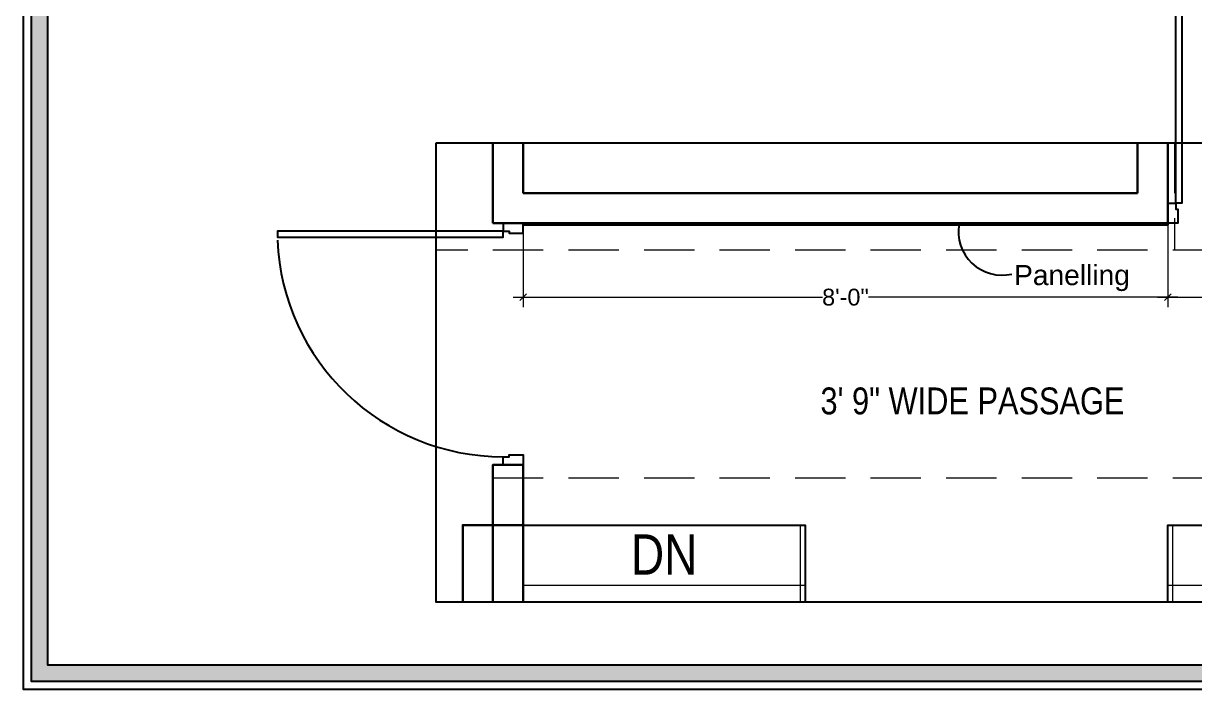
# Model space of a CAD drawing. Header units: millimetres. Extents: x 143362 to 145167, y -178521 to -176194.
# Drawn here: x 143782.8 to 143957.2, y -178505.9 to -178406.6 of the extents above; entities that cross this region are included whole.
import ezdxf

# ---------------------------------------------------------------- set-up
doc = ezdxf.new("R2010")
doc.units = ezdxf.units.MM
doc.header["$MEASUREMENT"] = 0
doc.header["$PDMODE"] = 2
doc.linetypes.add('DASHED2', pattern=[0.375, 0.25, -0.125])
doc.layers.get('Defpoints').update_dxf_attribs({"color": 220})
doc.layers.add('AR DOOR', color=40, linetype='Continuous')
doc.layers.add('AR ELE-5', color=134, linetype='Continuous')
for name, color, linetype, lineweight in [('COLUMN', 1, 'Continuous', 30), ('FIRST FLOOR', 7, 'Continuous', 9), ('FIRST FLOOR ( TEXT )', 7, 'Continuous', 9), ('FIRST FLOOR_( PLine )_', 251, 'Continuous', 30), ('FIRST FLOOR_( STAIR )', 251, 'Continuous', 9), ('FURNITURE', 32, 'Continuous', 9), ('GROUND FLOOR', 7, 'Continuous', 9), ('Labelling', 1, 'Continuous', 25), ('NAME PLATE', 7, 'Continuous', 25), ('wall', 7, 'Continuous', 30)]:
    doc.layers.add(name, color=color, linetype=linetype, lineweight=lineweight)
doc.layers.add('XX~SLAB ( PLINE )', color=251, linetype='Continuous', plot=False)
doc.styles.add('Aerial', font='arial.ttf')
doc.styles.add('KATHA', font='swissc.ttf')
doc.styles.add('style4', font='ARIALN.TTF')
doc.dimstyles.new('Cn_BT_9 ( BOLD )', dxfattribs={"dimtxt": 2.5, "dimasz": 1, "dimexe": 1.5, "dimexo": 0, "dimgap": 0.09, "dimtad": 0, "dimdec": 0, "dimzin": 3, "dimdsep": 46, "dimlunit": 4, "dimtxsty": 'Aerial', "dimblk": 'OBLIQUE', "dimcen": 0.09, "dimdle": 1.5, "dimclrd": 1, "dimclre": 1, "dimclrt": 5, "dimadec": 0, "dimazin": 0, "dimtfac": 0.75, "dimtdec": 0, "dimtofl": 0, "dimtmove": 0, "dimatfit": 3, "dimldrblk": 'OBLIQUE', "dimfxl": 0, "dimtolj": 1, "dimtzin": 0, "dimlwd": 15, "dimlwe": 15, "dimarcsym": 0})

# ---------------------------------------------------------------- blocks, each defined once
blk = doc.blocks.new('*U11')
for points in [[(0, 0), (0, 1120), (-30, 1120), (-30, 0)], [(40, 0), (0, 0), (0, -30), (-10, -30), (-10, -100), (40, -100)], [(-1160, 0), (-1120, 0), (-1120, -30), (-1110, -30), (-1110, -100), (-1160, -100)]]:
    blk.add_lwpolyline(points, close=True)
at = {"layer": 'AR ELE-5', "linetype": 'ByBlock', "ltscale": 15}
blk.add_arc((1.6, -0.7), 1121.6, 92.37301, 179.96526, dxfattribs=at)
blk = doc.blocks.new('*U12')
for points in [[(-1160, 0), (-1120, 0), (-1120, 30), (-1110, 30), (-1110, 100), (-1160, 100)], [(40, 0), (0, 0), (0, 30), (-10, 30), (-10, 100), (40, 100)], [(0, 0), (0, -1120), (-30, -1120), (-30, 0)]]:
    blk.add_lwpolyline(points, close=True)
at = {"layer": 'AR ELE-5', "linetype": 'ByBlock', "ltscale": 15}
blk.add_arc((1.6, 0.7), 1121.6, 180.03474, 267.62699, dxfattribs=at)
blk = doc.blocks.new('LAYOUT FILE')
at = {"layer": 'NAME PLATE', "true_color": 0xd39e00}
h = blk.add_hatch(color=42, dxfattribs=at)
h.paths.add_polyline_path([(3346889.83, -513806.18), (3346889.83, -514260.7), (3347535.56, -514260.7), (3347535.56, -513806.18)])
h.paths.add_polyline_path([(3346894.36, -513810.71), (3347531.03, -513810.71), (3347531.03, -514256.17), (3346894.36, -514256.17)], flags=16)
at = {"layer": 'NAME PLATE', "color": 42, "true_color": 0xd39e00}
for points in [[(3346887.56, -513803.91), (3347537.83, -513803.91), (3347537.83, -514262.96), (3346887.56, -514262.96)], [(3346889.83, -513806.18), (3347535.56, -513806.18), (3347535.56, -514260.7), (3346889.83, -514260.7)], [(3346894.36, -513810.71), (3347531.03, -513810.71), (3347531.03, -514256.17), (3346894.36, -514256.17)]]:
    blk.add_lwpolyline(points, close=True, dxfattribs=at)
blk = doc.blocks.new('_Oblique')
at = {"layer": 'wall', "color": 0, "lineweight": -2}
blk.add_line((-0.5, -0.5), (0.5, 0.5), dxfattribs=at)
blk = doc.blocks.new('*D102')
at = {"layer": 'Defpoints', "color": 0, "ltscale": 10, "transparency": 16777216}
for p in [(143857.24, -178436.6), (143953.24, -178436.6), (143953.24, -178447.38)]:
    blk.add_point(p, dxfattribs=at)
at = {"layer": 'FURNITURE', "color": 1, "lineweight": 15, "ltscale": 10, "transparency": 16777216}
for p, q in [((143857.24, -178436.6), (143857.24, -178448.88)), ((143953.24, -178436.6), (143953.24, -178448.88)), ((143855.74, -178447.38), (143901.83, -178447.38)), ((143954.74, -178447.38), (143908.66, -178447.38))]:
    blk.add_line(p, q, dxfattribs=at)
at = {"layer": 'FURNITURE', "color": 1, "lineweight": 15, "ltscale": 10, "transparency": 16777216, "rotation": 180}
blk.add_blockref('_Oblique', (143857.24, -178447.38), dxfattribs=at)
at = {"layer": 'FURNITURE', "color": 1, "lineweight": 15, "ltscale": 10, "transparency": 16777216}
blk.add_blockref('_Oblique', (143953.24, -178447.38), dxfattribs=at)
at = {"layer": 'FURNITURE', "color": 5, "lineweight": 30, "ltscale": 10, "transparency": 16777216, "insert": (143905.24, -178447.38), "char_height": 2.5, "attachment_point": 5, "style": 'Aerial'}
blk.add_mtext('\\A1;8\'-0"', dxfattribs=at)
blk = doc.blocks.new('*D103')
at = {"layer": 'Defpoints', "color": 0, "ltscale": 10, "transparency": 16777216}
for p in [(143953.24, -178436.6), (143989.24, -178436.6), (143989.24, -178447.38)]:
    blk.add_point(p, dxfattribs=at)
at = {"layer": 'FURNITURE', "color": 1, "lineweight": 15, "ltscale": 10, "transparency": 16777216}
for p, q in [((143953.24, -178436.6), (143953.24, -178448.88)), ((143989.24, -178436.6), (143989.24, -178448.88)), ((143951.74, -178447.38), (143967.83, -178447.38)), ((143990.74, -178447.38), (143974.66, -178447.38))]:
    blk.add_line(p, q, dxfattribs=at)
at = {"layer": 'FURNITURE', "color": 1, "lineweight": 15, "ltscale": 10, "transparency": 16777216, "rotation": 180}
blk.add_blockref('_Oblique', (143953.24, -178447.38), dxfattribs=at)
at = {"layer": 'FURNITURE', "color": 1, "lineweight": 15, "ltscale": 10, "transparency": 16777216}
blk.add_blockref('_Oblique', (143989.24, -178447.38), dxfattribs=at)
at = {"layer": 'FURNITURE', "color": 5, "lineweight": 30, "ltscale": 10, "transparency": 16777216, "insert": (143971.24, -178447.38), "char_height": 2.5, "attachment_point": 5, "style": 'Aerial'}
blk.add_mtext('\\A1;3\'-0"', dxfattribs=at)

msp = doc.modelspace()

# ---------------------------------------------------------------- linework, layer by layer
at = {"layer": 'COLUMN'}
msp.add_lwpolyline([(143848.24, -178492.82), (143848.24, -178481.35), (143857.24, -178481.35), (143857.24, -178492.82)], dxfattribs=at)
at = {"layer": 'FIRST FLOOR'}
for p, q in [((143857.24, -178431.85), (143948.74, -178431.85)), ((143852.74, -178436.35), (143953.24, -178436.35)), ((143857.24, -178492.82), (143857.24, -178472.35))]:
    msp.add_line(p, q, dxfattribs=at)
at = {"layer": 'FIRST FLOOR_( PLine )_'}
for p, q in [((143852.74, -178424.37), (143852.74, -178436.35)), ((143857.24, -178431.85), (143857.24, -178424.37)), ((143948.74, -178424.37), (143948.74, -178431.85)), ((143953.24, -178436.35), (143953.24, -178424.37)), ((143948.74, -178431.85), (143857.24, -178431.85)), ((143852.74, -178436.35), (143953.24, -178436.35))]:
    msp.add_line(p, q, dxfattribs=at)
msp.add_lwpolyline([(143857.24, -178492.82), (143857.24, -178472.35), (143852.74, -178472.35), (143852.74, -178492.82)], dxfattribs=at)
at = {"layer": 'FIRST FLOOR_( STAIR )'}
for p, q in [((143899.24, -178481.35), (143857.24, -178481.35)), ((143995.24, -178481.35), (143953.24, -178481.35)), ((143899.24, -178490.35), (143857.24, -178490.35)), ((143995.24, -178490.35), (143953.24, -178490.35))]:
    msp.add_line(p, q, dxfattribs=at)
for points in [[(143898.54, -178492.82), (143898.54, -178481.35), (143899.24, -178481.35), (143899.24, -178492.82)], [(143953.24, -178492.82), (143953.24, -178481.35), (143953.94, -178481.35), (143953.94, -178492.82)]]:
    msp.add_lwpolyline(points, dxfattribs=at)
at = {"layer": 'FURNITURE', "lineweight": 30, "ltscale": 10}
msp.add_lwpolyline([(143857.24, -178436.35), (143953.24, -178436.35), (143953.24, -178436.6), (143857.24, -178436.6)], close=True, dxfattribs=at)
at = {"layer": 'GROUND FLOOR'}
for points in [[(143899.24, -178481.35), (143899.24, -178492.82)], [(143953.24, -178492.82), (143953.24, -178481.35)]]:
    msp.add_lwpolyline(points, dxfattribs=at)
at = {"layer": 'Labelling', "color": 251, "linetype": 'DASHED2', "lineweight": 0, "ltscale": 30, "true_color": 0x636466, "transparency": 33554687}
for p, q in [((143954.24, -178424.37), (143954.24, -178440.35)), ((143995.24, -178440.35), (143844.26, -178440.35))]:
    msp.add_line(p, q, dxfattribs=at)
msp.add_lwpolyline([(143995.24, -178476.85), (143995.24, -178474.35), (143852.74, -178474.35)], dxfattribs=at)
at = {"layer": 'Labelling', "color": 1}
msp.add_arc((143928.57, -178437.59), 6.51, 170.0781, 282.8519, dxfattribs=at)
at = {"layer": 'XX~SLAB ( PLINE )', "lineweight": 25}
msp.add_lwpolyline([(143844.26, -178424.37), (144005.49, -178424.37), (144005.49, -178492.82), (143844.26, -178492.82)], close=True, dxfattribs=at)
at = {"layer": 'XX~SLAB ( PLINE )'}
for points in [[(143857.24, -178492.82), (143857.24, -178481.35), (143899.24, -178481.35), (143899.24, -178492.82)], [(143953.24, -178492.82), (143953.24, -178481.35), (143995.24, -178481.35), (143995.24, -178492.82)]]:
    msp.add_lwpolyline(points, dxfattribs=at)

# ---------------------------------------------------------------- block references
at = {"layer": 'AR DOOR', "linetype": 'ByBlock', "lineweight": -2, "extrusion": (0, 0, -1), "xscale": -0.02999999999996949, "yscale": 0.02999999999996949, "zscale": -0.02999999999996949}
for name, p, rotation in [('*U12', (-143954.44, -178433.35), 180), ('*U11', (-143854.24, -178437.55), 270)]:
    msp.add_blockref(name, p, dxfattribs=dict(at, rotation=rotation))
at = {"layer": 'NAME PLATE', "lineweight": 0, "xscale": 0.5353823537288481, "yscale": 0.5353823537288481, "zscale": 0.5353823537288481}
msp.add_blockref('LAYOUT FILE', (-1648081.74, 96821.46, 0.13), dxfattribs=at)

# ---------------------------------------------------------------- texts
at = {"layer": 'FIRST FLOOR ( TEXT )', "attachment_point": 5, "style": 'KATHA'}
for s, insert, char_height in [('3\' 9" WIDE PASSAGE', (143924.16, -178462.86), 4), ('DN', (143878.24, -178485.72), 6)]:
    msp.add_mtext(s, dxfattribs=dict(at, insert=insert, char_height=char_height))
at = {"layer": 'Labelling', "color": 1, "insert": (143947.09, -178444.53), "char_height": 3, "width": 33.4543, "attachment_point": 5, "style": 'style4'}
msp.add_mtext('\\A1;\\pxql;{\\fArial|b0|i0|c0|p34;Panelling}', dxfattribs=at)

# ---------------------------------------------------------------- dimensions: what is measured, and where the dimension line sits
at = {"layer": 'FURNITURE', "lineweight": 30, "ltscale": 10}
dim = msp.add_linear_dim(base=(143953.24, -178447.38), p1=(143857.24, -178436.6), p2=(143953.24, -178436.6), dimstyle='Cn_BT_9 ( BOLD )', dxfattribs=at)
dim.commit()
dim.dimension.update_dxf_attribs({"geometry": '*D102', "text_midpoint": (143905.24, -178447.38)})
dim = msp.add_linear_dim(base=(143989.24, -178447.38), p1=(143953.24, -178436.6), p2=(143989.24, -178436.6), dimstyle='Cn_BT_9 ( BOLD )', override={"dimtmove": 1}, dxfattribs=at)
dim.commit()
dim.dimension.update_dxf_attribs({"geometry": '*D103', "text_midpoint": (143971.24, -178447.38)})

doc.saveas('drawing.dxf')
